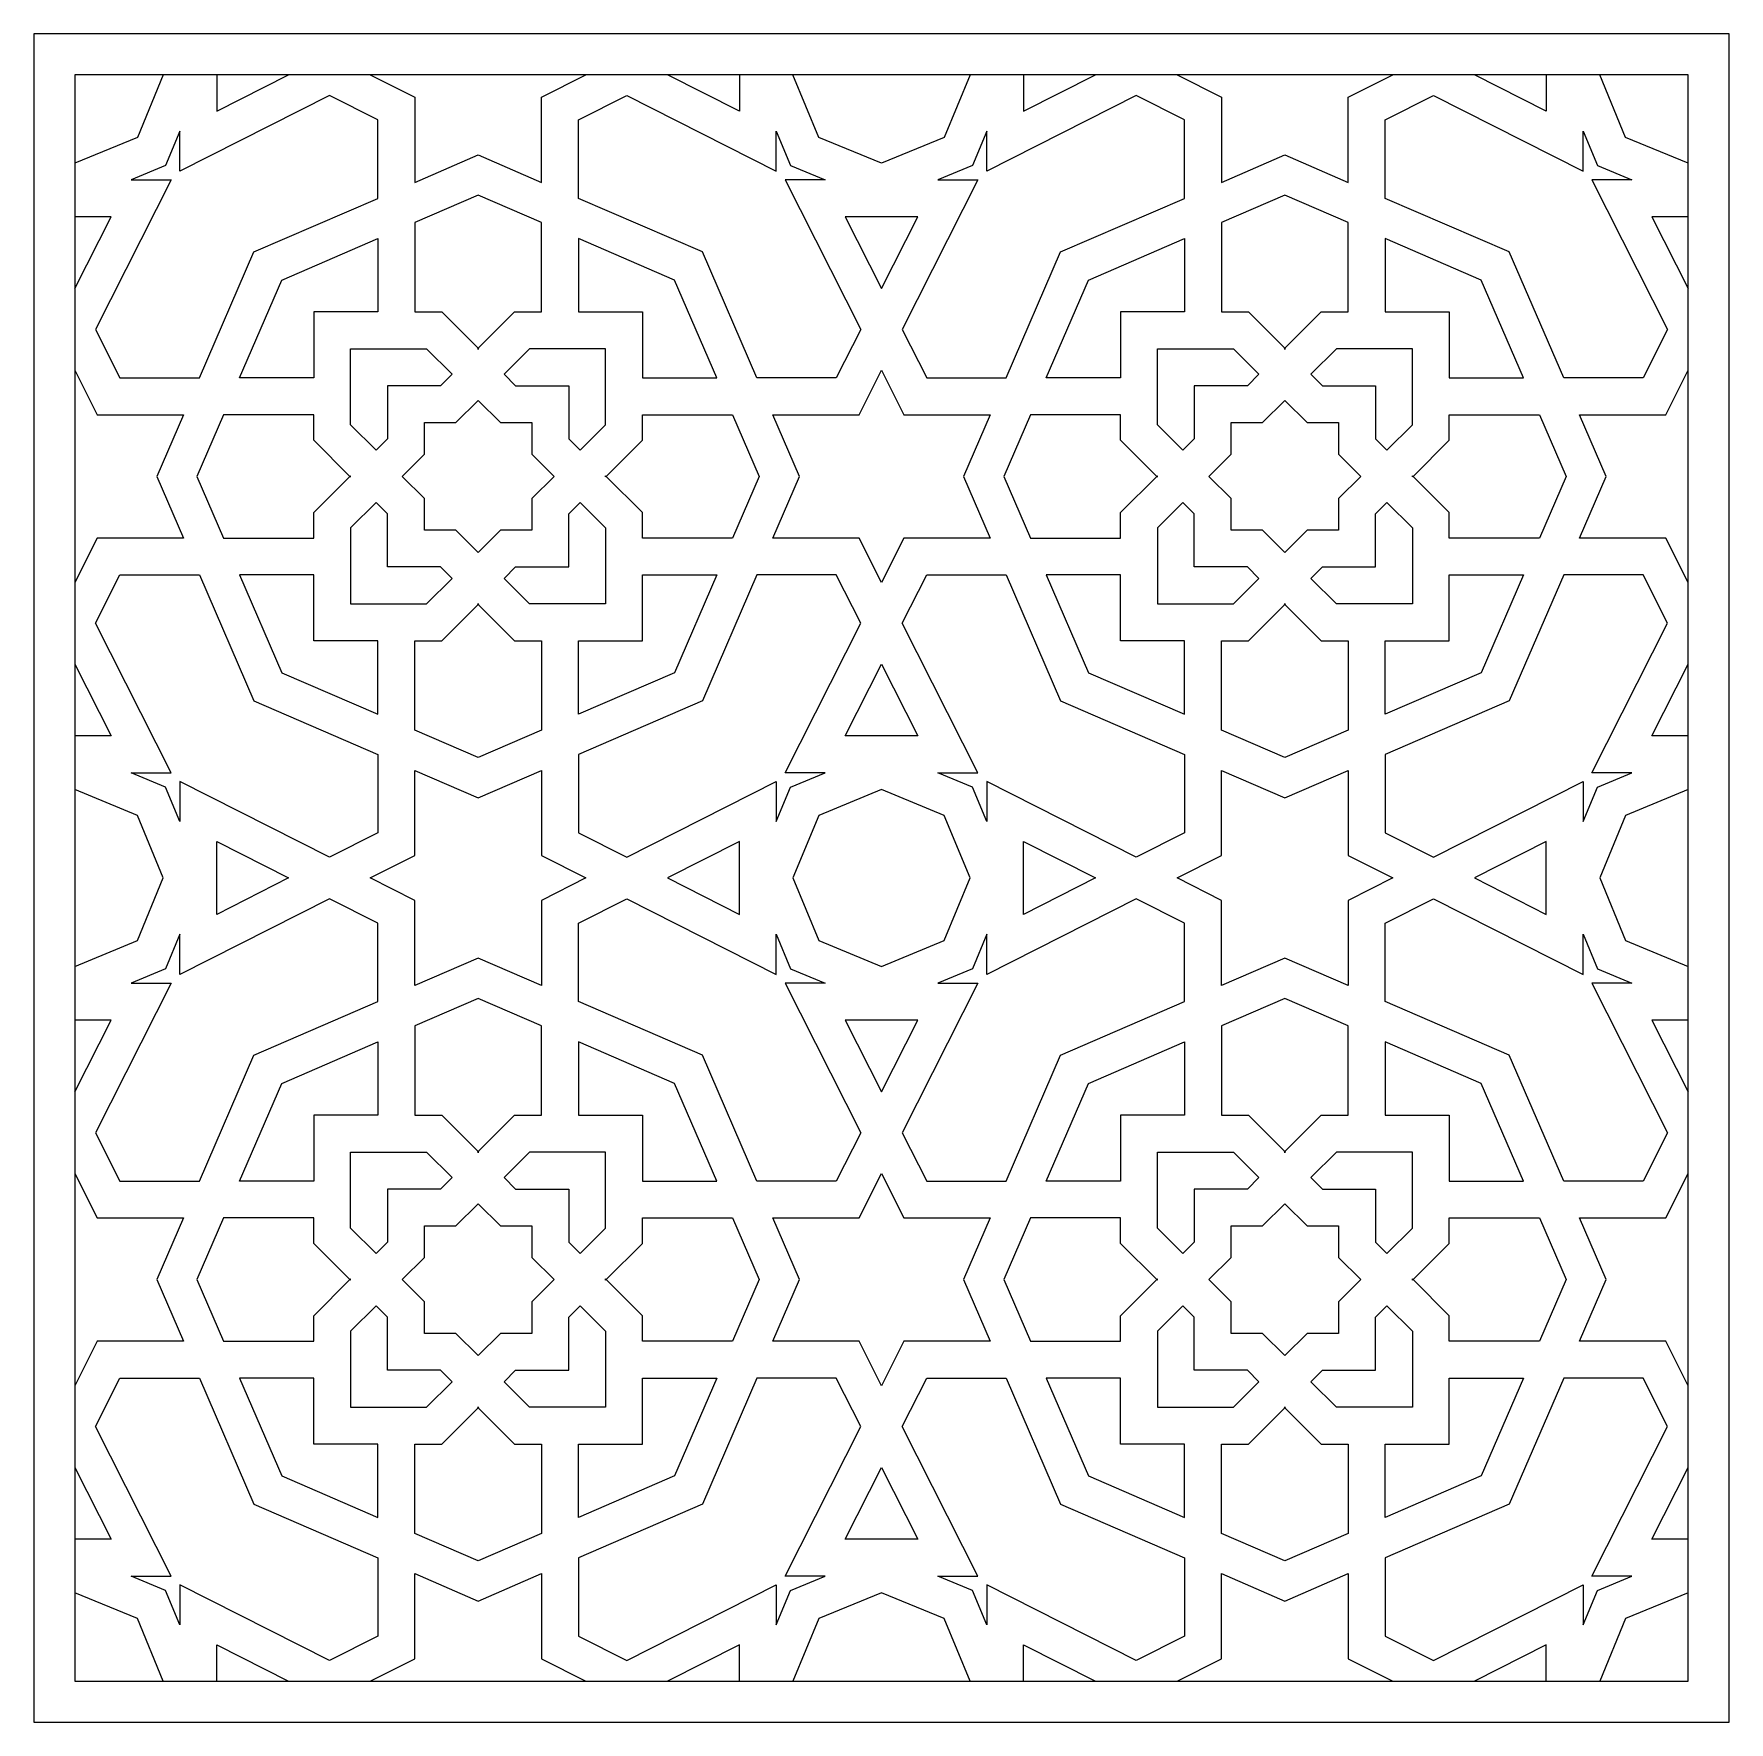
# Model space of a CAD drawing. Extents: x 7631 to 8462, y 5141 to 5968.
import ezdxf

# ---------------------------------------------------------------- set-up
doc = ezdxf.new("R2010")
doc.units = 0
doc.layers.add('LAYER_05', color=5, linetype='CONTINUOUS')

msp = doc.modelspace()

# ---------------------------------------------------------------- linework, layer by layer
at = {"layer": 'LAYER_05'}
for p, q in [((7694.81, 5947.97), (7682.09, 5917.27)), ((7721.04, 5930.15), (7756.23, 5947.97)), ((7721.04, 5947.97), (7721.04, 5930.15)), ((7796.26, 5947.97), (7818.03, 5936.94)), ((7880.21, 5936.94), (7901.97, 5947.97)), ((7977.2, 5930.15), (7942.01, 5947.97)), ((7977.2, 5947.97), (7977.2, 5930.15)), ((8016.14, 5917.27), (8003.42, 5947.97)), ((8090.26, 5947.97), (8077.54, 5917.27)), ((8116.48, 5930.15), (8151.67, 5947.97)), ((8116.48, 5947.97), (8116.48, 5930.15)), ((8191.71, 5947.97), (8213.48, 5936.94)), ((8275.65, 5936.94), (8297.42, 5947.97)), ((8372.64, 5930.15), (8337.45, 5947.97)), ((8372.64, 5947.97), (8372.64, 5930.15)), ((8411.59, 5917.27), (8398.87, 5947.97)), ((7776.24, 5937.83), (7702.95, 5900.71)), ((7799.94, 5925.83), (7776.24, 5937.83)), ((7818.03, 5936.94), (7818.03, 5895.19)), ((7880.21, 5895.19), (7880.21, 5936.94)), ((7898.29, 5925.83), (7921.99, 5937.83)), ((7921.99, 5937.83), (7995.28, 5900.71)), ((8171.69, 5937.83), (8098.4, 5900.71)), ((8195.39, 5925.83), (8171.69, 5937.83)), ((8213.48, 5936.94), (8213.48, 5895.19)), ((8275.65, 5895.19), (8275.65, 5936.94)), ((8293.74, 5925.83), (8317.44, 5937.83)), ((8317.44, 5937.83), (8390.73, 5900.71)), ((7799.94, 5887.37), (7799.94, 5925.83)), ((7898.29, 5887.37), (7898.29, 5925.83)), ((8195.39, 5887.37), (8195.39, 5925.83)), ((8293.74, 5887.37), (8293.74, 5925.83)), ((7682.09, 5917.27), (7651.39, 5904.55)), ((7702.95, 5920.36), (7695.94, 5903.42)), ((7702.95, 5900.71), (7702.95, 5920.36)), ((7995.28, 5920.36), (8002.3, 5903.42)), ((7995.28, 5900.71), (7995.28, 5920.36)), ((8046.84, 5904.55), (8016.14, 5917.27)), ((8077.54, 5917.27), (8046.84, 5904.55)), ((8098.4, 5920.36), (8091.38, 5903.42)), ((8098.4, 5900.71), (8098.4, 5920.36)), ((8390.73, 5920.36), (8397.74, 5903.42)), ((8390.73, 5900.71), (8390.73, 5920.36)), ((8442.29, 5904.55), (8411.59, 5917.27)), ((7818.03, 5895.19), (7849.12, 5908.64)), ((7849.12, 5908.64), (7880.21, 5895.19)), ((8213.48, 5895.19), (8244.56, 5908.64)), ((8244.56, 5908.64), (8275.65, 5895.19)), ((7695.94, 5903.42), (7679, 5896.41)), ((8002.3, 5903.42), (8019.23, 5896.41)), ((8091.38, 5903.42), (8074.45, 5896.41)), ((8397.74, 5903.42), (8414.68, 5896.41)), ((7698.65, 5896.41), (7661.53, 5823.12)), ((7679, 5896.41), (7698.65, 5896.41)), ((7999.59, 5896.41), (8036.7, 5823.12)), ((8019.23, 5896.41), (7999.59, 5896.41)), ((8094.09, 5896.41), (8056.98, 5823.12)), ((8074.45, 5896.41), (8094.09, 5896.41)), ((8395.03, 5896.41), (8432.15, 5823.12)), ((8414.68, 5896.41), (8395.03, 5896.41)), ((7739.14, 5861.08), (7799.94, 5887.37)), ((7849.12, 5888.93), (7818.03, 5875.49)), ((7880.21, 5875.49), (7849.12, 5888.93)), ((7959.09, 5861.08), (7898.29, 5887.37)), ((8134.59, 5861.08), (8195.39, 5887.37)), ((8244.56, 5888.93), (8213.48, 5875.49)), ((8275.65, 5875.49), (8244.56, 5888.93)), ((8354.54, 5861.08), (8293.74, 5887.37)), ((7669.21, 5878.32), (7651.39, 5878.32)), ((7651.39, 5843.14), (7669.21, 5878.32)), ((7818.03, 5875.49), (7818.03, 5831.69)), ((7880.21, 5831.69), (7880.21, 5875.49)), ((8029.02, 5878.32), (8046.84, 5843.14)), ((8046.84, 5878.32), (8029.02, 5878.32)), ((8064.66, 5878.32), (8046.84, 5878.32)), ((8046.84, 5843.14), (8064.66, 5878.32)), ((8213.48, 5875.49), (8213.48, 5831.69)), ((8275.65, 5831.69), (8275.65, 5875.49)), ((8424.47, 5878.32), (8442.29, 5843.14)), ((8442.29, 5878.32), (8424.47, 5878.32)), ((7752.9, 5847.32), (7799.94, 5867.67)), ((7799.94, 5867.67), (7799.94, 5831.69)), ((7898.29, 5867.67), (7898.29, 5831.69)), ((7945.34, 5847.32), (7898.29, 5867.67)), ((8148.34, 5847.32), (8195.39, 5867.67)), ((8195.39, 5867.67), (8195.39, 5831.69)), ((8293.74, 5867.67), (8293.74, 5831.69)), ((8340.78, 5847.32), (8293.74, 5867.67)), ((7712.48, 5799.42), (7739.14, 5861.08)), ((7985.76, 5799.42), (7959.09, 5861.08)), ((8107.92, 5799.42), (8134.59, 5861.08)), ((8381.21, 5799.42), (8354.54, 5861.08)), ((7732.18, 5799.42), (7752.9, 5847.32)), ((7966.05, 5799.42), (7945.34, 5847.32)), ((8127.63, 5799.42), (8148.34, 5847.32)), ((8361.5, 5799.42), (8340.78, 5847.32)), ((7768.53, 5831.69), (7768.53, 5799.42)), ((7799.94, 5831.69), (7768.53, 5831.69)), ((7818.03, 5831.69), (7831.34, 5831.69)), ((7831.34, 5831.69), (7849.12, 5813.92)), ((7849.12, 5813.92), (7866.89, 5831.69)), ((7866.89, 5831.69), (7880.21, 5831.69)), ((7898.29, 5831.69), (7929.71, 5831.69)), ((7929.71, 5831.69), (7929.71, 5799.42)), ((8163.97, 5831.69), (8163.97, 5799.42)), ((8195.39, 5831.69), (8163.97, 5831.69)), ((8213.48, 5831.69), (8226.79, 5831.69)), ((8226.79, 5831.69), (8244.56, 5813.92)), ((8244.56, 5813.92), (8262.34, 5831.69)), ((8262.34, 5831.69), (8275.65, 5831.69)), ((8293.74, 5831.69), (8325.16, 5831.69)), ((8325.16, 5831.69), (8325.16, 5799.42)), ((7661.53, 5823.12), (7673.53, 5799.42)), ((8036.7, 5823.12), (8024.7, 5799.42)), ((8056.98, 5823.12), (8068.98, 5799.42)), ((8432.15, 5823.12), (8420.15, 5799.42)), ((7786.61, 5813.61), (7823.85, 5813.61)), ((7786.61, 5776.37), (7786.61, 5813.61)), ((7823.85, 5813.61), (7836.33, 5801.13)), ((7849.12, 5813.92), (7848.81, 5813.61)), ((7848.81, 5813.61), (7849.12, 5813.61)), ((7849.43, 5813.61), (7849.12, 5813.92)), ((7849.12, 5813.61), (7849.43, 5813.61)), ((7874.38, 5813.61), (7861.91, 5801.13)), ((7911.62, 5813.61), (7874.38, 5813.61)), ((7911.62, 5776.37), (7911.62, 5813.61)), ((8182.06, 5813.61), (8219.3, 5813.61)), ((8182.06, 5776.37), (8182.06, 5813.61)), ((8219.3, 5813.61), (8231.77, 5801.13)), ((8244.56, 5813.92), (8244.25, 5813.61)), ((8244.25, 5813.61), (8244.56, 5813.61)), ((8244.87, 5813.61), (8244.56, 5813.92)), ((8244.56, 5813.61), (8244.87, 5813.61)), ((8269.83, 5813.61), (8257.35, 5801.13)), ((8307.07, 5813.61), (8269.83, 5813.61)), ((8307.07, 5776.37), (8307.07, 5813.61)), ((7651.39, 5803.1), (7662.42, 5781.33)), ((7836.33, 5801.13), (7830.72, 5795.52)), ((7861.91, 5801.13), (7867.52, 5795.52)), ((8035.82, 5781.33), (8046.84, 5803.1)), ((8046.84, 5803.1), (8057.86, 5781.33)), ((8231.77, 5801.13), (8226.16, 5795.52)), ((8257.35, 5801.13), (8262.96, 5795.52)), ((8431.26, 5781.33), (8442.29, 5803.1)), ((7673.53, 5799.42), (7712.48, 5799.42)), ((7768.53, 5799.42), (7732.18, 5799.42)), ((7804.7, 5795.52), (7804.7, 5769.5)), ((7830.72, 5795.52), (7804.7, 5795.52)), ((7867.52, 5795.52), (7893.54, 5795.52)), ((7893.54, 5795.52), (7893.54, 5769.5)), ((7929.71, 5799.42), (7966.05, 5799.42)), ((8024.7, 5799.42), (7985.76, 5799.42)), ((8068.98, 5799.42), (8107.92, 5799.42)), ((8163.97, 5799.42), (8127.63, 5799.42)), ((8200.14, 5795.52), (8200.14, 5769.5)), ((8226.16, 5795.52), (8200.14, 5795.52)), ((8262.96, 5795.52), (8288.98, 5795.52)), ((8288.98, 5795.52), (8288.98, 5769.5)), ((8325.16, 5799.42), (8361.5, 5799.42)), ((8420.15, 5799.42), (8381.21, 5799.42)), ((7838.21, 5777.43), (7849.12, 5788.34)), ((7849.12, 5788.34), (7860.02, 5777.43)), ((8233.66, 5777.43), (8244.56, 5788.34)), ((8244.56, 5788.34), (8255.47, 5777.43)), ((7662.42, 5781.33), (7704.65, 5781.33)), ((7704.65, 5781.33), (7691.58, 5751.1)), ((7724.36, 5781.33), (7711.29, 5751.1)), ((7768.53, 5781.33), (7724.36, 5781.33)), ((7768.53, 5768.88), (7768.53, 5781.33)), ((7799.09, 5763.89), (7786.61, 5776.37)), ((7822.79, 5777.43), (7838.21, 5777.43)), ((7822.79, 5762.01), (7822.79, 5777.43)), ((7860.02, 5777.43), (7875.45, 5777.43)), ((7875.45, 5777.43), (7875.45, 5762.01)), ((7899.14, 5763.89), (7911.62, 5776.37)), ((7929.71, 5781.33), (7973.88, 5781.33)), ((7929.71, 5768.88), (7929.71, 5781.33)), ((7973.88, 5781.33), (7986.95, 5751.1)), ((7993.58, 5781.33), (8035.82, 5781.33)), ((8006.65, 5751.1), (7993.58, 5781.33)), ((8057.86, 5781.33), (8100.1, 5781.33)), ((8100.1, 5781.33), (8087.03, 5751.1)), ((8119.81, 5781.33), (8106.73, 5751.1)), ((8163.97, 5781.33), (8119.81, 5781.33)), ((8163.97, 5768.88), (8163.97, 5781.33)), ((8194.54, 5763.89), (8182.06, 5776.37)), ((8218.23, 5777.43), (8233.66, 5777.43)), ((8218.23, 5762.01), (8218.23, 5777.43)), ((8255.47, 5777.43), (8270.89, 5777.43)), ((8270.89, 5777.43), (8270.89, 5762.01)), ((8294.59, 5763.89), (8307.07, 5776.37)), ((8325.16, 5781.33), (8369.32, 5781.33)), ((8325.16, 5768.88), (8325.16, 5781.33)), ((8369.32, 5781.33), (8382.39, 5751.1)), ((8389.03, 5781.33), (8431.26, 5781.33)), ((8402.1, 5751.1), (8389.03, 5781.33)), ((7786.3, 5751.1), (7768.53, 5768.88)), ((7804.7, 5769.5), (7799.09, 5763.89)), ((7893.54, 5769.5), (7899.14, 5763.89)), ((7911.93, 5751.1), (7929.71, 5768.88)), ((8181.75, 5751.1), (8163.97, 5768.88)), ((8200.14, 5769.5), (8194.54, 5763.89)), ((8288.98, 5769.5), (8294.59, 5763.89)), ((8307.38, 5751.1), (8325.16, 5768.88)), ((7811.88, 5751.1), (7822.79, 5762.01)), ((7875.45, 5762.01), (7886.36, 5751.1)), ((8207.32, 5751.1), (8218.23, 5762.01)), ((8270.89, 5762.01), (8281.8, 5751.1)), ((7691.58, 5751.1), (7704.65, 5720.87)), ((7711.29, 5751.1), (7724.36, 5720.87)), ((7768.53, 5733.33), (7786.3, 5751.1)), ((7786.61, 5751.41), (7786.3, 5751.1)), ((7786.3, 5751.1), (7786.61, 5750.79)), ((7786.61, 5751.1), (7786.61, 5751.41)), ((7786.61, 5750.79), (7786.61, 5751.1)), ((7822.79, 5740.2), (7811.88, 5751.1)), ((7886.36, 5751.1), (7875.45, 5740.2)), ((7911.62, 5751.41), (7911.93, 5751.1)), ((7911.62, 5751.1), (7911.62, 5751.41)), ((7911.62, 5750.79), (7911.62, 5751.1)), ((7911.93, 5751.1), (7911.62, 5750.79)), ((7929.71, 5733.33), (7911.93, 5751.1)), ((7986.95, 5751.1), (7973.88, 5720.87)), ((7993.58, 5720.87), (8006.65, 5751.1)), ((8087.03, 5751.1), (8100.1, 5720.87)), ((8106.73, 5751.1), (8119.81, 5720.87)), ((8163.97, 5733.33), (8181.75, 5751.1)), ((8182.06, 5751.41), (8181.75, 5751.1)), ((8181.75, 5751.1), (8182.06, 5750.79)), ((8182.06, 5751.1), (8182.06, 5751.41)), ((8182.06, 5750.79), (8182.06, 5751.1)), ((8218.23, 5740.2), (8207.32, 5751.1)), ((8281.8, 5751.1), (8270.89, 5740.2)), ((8307.07, 5751.41), (8307.38, 5751.1)), ((8307.07, 5751.1), (8307.07, 5751.41)), ((8307.07, 5750.79), (8307.07, 5751.1)), ((8307.38, 5751.1), (8307.07, 5750.79)), ((8325.16, 5733.33), (8307.38, 5751.1)), ((8382.39, 5751.1), (8369.32, 5720.87)), ((8389.03, 5720.87), (8402.1, 5751.1)), ((7768.53, 5720.87), (7768.53, 5733.33)), ((7799.09, 5738.31), (7786.61, 5725.84)), ((7804.7, 5732.7), (7799.09, 5738.31)), ((7822.79, 5724.77), (7822.79, 5740.2)), ((7875.45, 5740.2), (7875.45, 5724.77)), ((7893.54, 5732.7), (7899.14, 5738.31)), ((7899.14, 5738.31), (7911.62, 5725.84)), ((7929.71, 5720.87), (7929.71, 5733.33)), ((8163.97, 5720.87), (8163.97, 5733.33)), ((8194.54, 5738.31), (8182.06, 5725.84)), ((8200.14, 5732.7), (8194.54, 5738.31)), ((8218.23, 5724.77), (8218.23, 5740.2)), ((8270.89, 5740.2), (8270.89, 5724.77)), ((8288.98, 5732.7), (8294.59, 5738.31)), ((8294.59, 5738.31), (8307.07, 5725.84)), ((8325.16, 5720.87), (8325.16, 5733.33)), ((7786.61, 5725.84), (7786.61, 5688.6)), ((7804.7, 5706.68), (7804.7, 5732.7)), ((7893.54, 5706.68), (7893.54, 5732.7)), ((7911.62, 5725.84), (7911.62, 5688.6)), ((8182.06, 5725.84), (8182.06, 5688.6)), ((8200.14, 5706.68), (8200.14, 5732.7)), ((8288.98, 5706.68), (8288.98, 5732.7)), ((8307.07, 5725.84), (8307.07, 5688.6)), ((7662.42, 5720.87), (7651.39, 5699.1)), ((7704.65, 5720.87), (7662.42, 5720.87)), ((7724.36, 5720.87), (7768.53, 5720.87)), ((7838.21, 5724.77), (7822.79, 5724.77)), ((7849.12, 5713.86), (7838.21, 5724.77)), ((7860.02, 5724.77), (7849.12, 5713.86)), ((7875.45, 5724.77), (7860.02, 5724.77)), ((7973.88, 5720.87), (7929.71, 5720.87)), ((8035.82, 5720.87), (7993.58, 5720.87)), ((8046.84, 5699.1), (8035.82, 5720.87)), ((8057.86, 5720.87), (8046.84, 5699.1)), ((8100.1, 5720.87), (8057.86, 5720.87)), ((8119.81, 5720.87), (8163.97, 5720.87)), ((8233.66, 5724.77), (8218.23, 5724.77)), ((8244.56, 5713.86), (8233.66, 5724.77)), ((8255.47, 5724.77), (8244.56, 5713.86)), ((8270.89, 5724.77), (8255.47, 5724.77)), ((8369.32, 5720.87), (8325.16, 5720.87)), ((8431.26, 5720.87), (8389.03, 5720.87)), ((8442.29, 5699.1), (8431.26, 5720.87)), ((7661.53, 5679.09), (7673.53, 5702.79)), ((7673.53, 5702.79), (7712.48, 5702.79)), ((7712.48, 5702.79), (7739.14, 5641.13)), ((7732.18, 5702.79), (7752.9, 5654.88)), ((7768.53, 5702.79), (7732.18, 5702.79)), ((7768.53, 5670.51), (7768.53, 5702.79)), ((7830.72, 5706.68), (7804.7, 5706.68)), ((7823.85, 5688.6), (7836.33, 5701.08)), ((7836.33, 5701.08), (7830.72, 5706.68)), ((7861.91, 5701.08), (7867.52, 5706.68)), ((7874.38, 5688.6), (7861.91, 5701.08)), ((7867.52, 5706.68), (7893.54, 5706.68)), ((7929.71, 5670.51), (7929.71, 5702.79)), ((7929.71, 5702.79), (7966.05, 5702.79)), ((7966.05, 5702.79), (7945.34, 5654.88)), ((7985.76, 5702.79), (7959.09, 5641.13)), ((8024.7, 5702.79), (7985.76, 5702.79)), ((8036.7, 5679.09), (8024.7, 5702.79)), ((8056.98, 5679.09), (8068.98, 5702.79)), ((8068.98, 5702.79), (8107.92, 5702.79)), ((8107.92, 5702.79), (8134.59, 5641.13)), ((8127.63, 5702.79), (8148.34, 5654.88)), ((8163.97, 5702.79), (8127.63, 5702.79)), ((8163.97, 5670.51), (8163.97, 5702.79)), ((8226.16, 5706.68), (8200.14, 5706.68)), ((8219.3, 5688.6), (8231.77, 5701.08)), ((8231.77, 5701.08), (8226.16, 5706.68)), ((8257.35, 5701.08), (8262.96, 5706.68)), ((8269.83, 5688.6), (8257.35, 5701.08)), ((8262.96, 5706.68), (8288.98, 5706.68)), ((8325.16, 5670.51), (8325.16, 5702.79)), ((8325.16, 5702.79), (8361.5, 5702.79)), ((8361.5, 5702.79), (8340.78, 5654.88)), ((8381.21, 5702.79), (8354.54, 5641.13)), ((8420.15, 5702.79), (8381.21, 5702.79)), ((8432.15, 5679.09), (8420.15, 5702.79)), ((7786.61, 5688.6), (7823.85, 5688.6)), ((7831.34, 5670.51), (7849.12, 5688.29)), ((7848.81, 5688.6), (7849.12, 5688.6)), ((7849.12, 5688.29), (7848.81, 5688.6)), ((7849.43, 5688.6), (7849.12, 5688.29)), ((7849.12, 5688.6), (7849.43, 5688.6)), ((7849.12, 5688.29), (7866.89, 5670.51)), ((7911.62, 5688.6), (7874.38, 5688.6)), ((8182.06, 5688.6), (8219.3, 5688.6)), ((8226.79, 5670.51), (8244.56, 5688.29)), ((8244.25, 5688.6), (8244.56, 5688.6)), ((8244.56, 5688.29), (8244.25, 5688.6)), ((8244.87, 5688.6), (8244.56, 5688.29)), ((8244.56, 5688.6), (8244.87, 5688.6)), ((8244.56, 5688.29), (8262.34, 5670.51)), ((8307.07, 5688.6), (8269.83, 5688.6)), ((7698.65, 5605.8), (7661.53, 5679.09)), ((7999.59, 5605.8), (8036.7, 5679.09)), ((8094.09, 5605.8), (8056.98, 5679.09)), ((8395.03, 5605.8), (8432.15, 5679.09)), ((7799.94, 5670.51), (7768.53, 5670.51)), ((7799.94, 5634.54), (7799.94, 5670.51)), ((7818.03, 5670.51), (7831.34, 5670.51)), ((7818.03, 5626.72), (7818.03, 5670.51)), ((7866.89, 5670.51), (7880.21, 5670.51)), ((7880.21, 5670.51), (7880.21, 5626.72)), ((7898.29, 5670.51), (7929.71, 5670.51)), ((7898.29, 5634.54), (7898.29, 5670.51)), ((8195.39, 5670.51), (8163.97, 5670.51)), ((8195.39, 5634.54), (8195.39, 5670.51)), ((8213.48, 5670.51), (8226.79, 5670.51)), ((8213.48, 5626.72), (8213.48, 5670.51)), ((8262.34, 5670.51), (8275.65, 5670.51)), ((8275.65, 5670.51), (8275.65, 5626.72)), ((8293.74, 5670.51), (8325.16, 5670.51)), ((8293.74, 5634.54), (8293.74, 5670.51)), ((7651.39, 5659.07), (7669.21, 5623.88)), ((8029.02, 5623.88), (8046.84, 5659.07)), ((8046.84, 5659.07), (8064.66, 5623.88)), ((8424.47, 5623.88), (8442.29, 5659.07)), ((7752.9, 5654.88), (7799.94, 5634.54)), ((7945.34, 5654.88), (7898.29, 5634.54)), ((8148.34, 5654.88), (8195.39, 5634.54)), ((8340.78, 5654.88), (8293.74, 5634.54)), ((7739.14, 5641.13), (7799.94, 5614.83)), ((7959.09, 5641.13), (7898.29, 5614.83)), ((8134.59, 5641.13), (8195.39, 5614.83)), ((8354.54, 5641.13), (8293.74, 5614.83)), ((7849.12, 5613.27), (7818.03, 5626.72)), ((7880.21, 5626.72), (7849.12, 5613.27)), ((8244.56, 5613.27), (8213.48, 5626.72)), ((8275.65, 5626.72), (8244.56, 5613.27)), ((7669.21, 5623.88), (7651.39, 5623.88)), ((8046.84, 5623.88), (8029.02, 5623.88)), ((8064.66, 5623.88), (8046.84, 5623.88)), ((8442.29, 5623.88), (8424.47, 5623.88)), ((7799.94, 5614.83), (7799.94, 5576.38)), ((7898.29, 5614.83), (7898.29, 5576.38)), ((8195.39, 5614.83), (8195.39, 5576.38)), ((8293.74, 5614.83), (8293.74, 5576.38)), ((7679, 5605.8), (7698.65, 5605.8)), ((7695.94, 5598.78), (7679, 5605.8)), ((7702.95, 5601.49), (7702.95, 5581.85)), ((7776.24, 5564.37), (7702.95, 5601.49)), ((7818.03, 5607.01), (7849.12, 5593.57)), ((7818.03, 5565.26), (7818.03, 5607.01)), ((7849.12, 5593.57), (7880.21, 5607.01)), ((7880.21, 5607.01), (7880.21, 5565.26)), ((7921.99, 5564.37), (7995.28, 5601.49)), ((7995.28, 5601.49), (7995.28, 5581.85)), ((8019.23, 5605.8), (7999.59, 5605.8)), ((8002.3, 5598.78), (8019.23, 5605.8)), ((8074.45, 5605.8), (8094.09, 5605.8)), ((8091.38, 5598.78), (8074.45, 5605.8)), ((8098.4, 5601.49), (8098.4, 5581.85)), ((8171.69, 5564.37), (8098.4, 5601.49)), ((8213.48, 5607.01), (8244.56, 5593.57)), ((8213.48, 5565.26), (8213.48, 5607.01)), ((8244.56, 5593.57), (8275.65, 5607.01)), ((8275.65, 5607.01), (8275.65, 5565.26)), ((8317.44, 5564.37), (8390.73, 5601.49)), ((8390.73, 5601.49), (8390.73, 5581.85)), ((8414.68, 5605.8), (8395.03, 5605.8)), ((8397.74, 5598.78), (8414.68, 5605.8)), ((7682.09, 5584.94), (7651.39, 5597.65)), ((7702.95, 5581.85), (7695.94, 5598.78)), ((7995.28, 5581.85), (8002.3, 5598.78)), ((8046.84, 5597.65), (8016.14, 5584.94)), ((8077.54, 5584.94), (8046.84, 5597.65)), ((8098.4, 5581.85), (8091.38, 5598.78)), ((8390.73, 5581.85), (8397.74, 5598.78)), ((8442.29, 5597.65), (8411.59, 5584.94)), ((7694.81, 5554.24), (7682.09, 5584.94)), ((8016.14, 5584.94), (8003.42, 5554.24)), ((8090.26, 5554.24), (8077.54, 5584.94)), ((8411.59, 5584.94), (8398.87, 5554.24)), ((7799.94, 5576.38), (7776.24, 5564.37)), ((7898.29, 5576.38), (7921.99, 5564.37)), ((8195.39, 5576.38), (8171.69, 5564.37)), ((8293.74, 5576.38), (8317.44, 5564.37)), ((7721.04, 5572.06), (7756.23, 5554.24)), ((7721.04, 5554.24), (7721.04, 5572.06)), ((7977.2, 5572.06), (7942.01, 5554.24)), ((7977.2, 5554.24), (7977.2, 5572.06)), ((8116.48, 5572.06), (8151.67, 5554.24)), ((8116.48, 5554.24), (8116.48, 5572.06)), ((8372.64, 5572.06), (8337.45, 5554.24)), ((8372.64, 5554.24), (8372.64, 5572.06)), ((7796.26, 5554.24), (7818.03, 5565.26)), ((7880.21, 5565.26), (7901.97, 5554.24)), ((8191.71, 5554.24), (8213.48, 5565.26)), ((8275.65, 5565.26), (8297.42, 5554.24)), ((7682.09, 5523.54), (7694.81, 5554.24)), ((7721.04, 5536.42), (7721.04, 5554.24)), ((7756.23, 5554.24), (7721.04, 5536.42)), ((7818.03, 5543.21), (7796.26, 5554.24)), ((7901.97, 5554.24), (7880.21, 5543.21)), ((7942.01, 5554.24), (7977.2, 5536.42)), ((7977.2, 5536.42), (7977.2, 5554.24)), ((8003.42, 5554.24), (8016.14, 5523.54)), ((8077.54, 5523.54), (8090.26, 5554.24)), ((8116.48, 5536.42), (8116.48, 5554.24)), ((8151.67, 5554.24), (8116.48, 5536.42)), ((8213.48, 5543.21), (8191.71, 5554.24)), ((8297.42, 5554.24), (8275.65, 5543.21)), ((8337.45, 5554.24), (8372.64, 5536.42)), ((8372.64, 5536.42), (8372.64, 5554.24)), ((8398.87, 5554.24), (8411.59, 5523.54)), ((7776.24, 5544.1), (7702.95, 5506.99)), ((7799.94, 5532.1), (7776.24, 5544.1)), ((7818.03, 5501.47), (7818.03, 5543.21)), ((7880.21, 5543.21), (7880.21, 5501.47)), ((7898.29, 5532.1), (7921.99, 5544.1)), ((7921.99, 5544.1), (7995.28, 5506.99)), ((8171.69, 5544.1), (8098.4, 5506.99)), ((8195.39, 5532.1), (8171.69, 5544.1)), ((8213.48, 5501.47), (8213.48, 5543.21)), ((8275.65, 5543.21), (8275.65, 5501.47)), ((8293.74, 5532.1), (8317.44, 5544.1)), ((8317.44, 5544.1), (8390.73, 5506.99)), ((7702.95, 5526.63), (7695.94, 5509.69)), ((7702.95, 5506.99), (7702.95, 5526.63)), ((7799.94, 5493.64), (7799.94, 5532.1)), ((7898.29, 5493.64), (7898.29, 5532.1)), ((7995.28, 5526.63), (8002.3, 5509.69)), ((7995.28, 5506.99), (7995.28, 5526.63)), ((8098.4, 5526.63), (8091.38, 5509.69)), ((8098.4, 5506.99), (8098.4, 5526.63)), ((8195.39, 5493.64), (8195.39, 5532.1)), ((8293.74, 5493.64), (8293.74, 5532.1)), ((8390.73, 5526.63), (8397.74, 5509.69)), ((8390.73, 5506.99), (8390.73, 5526.63)), ((7651.39, 5510.82), (7682.09, 5523.54)), ((8016.14, 5523.54), (8046.84, 5510.82)), ((8046.84, 5510.82), (8077.54, 5523.54)), ((8411.59, 5523.54), (8442.29, 5510.82)), ((7695.94, 5509.69), (7679, 5502.68)), ((7849.12, 5514.91), (7818.03, 5501.47)), ((7880.21, 5501.47), (7849.12, 5514.91)), ((8002.3, 5509.69), (8019.23, 5502.68)), ((8091.38, 5509.69), (8074.45, 5502.68)), ((8244.56, 5514.91), (8213.48, 5501.47)), ((8275.65, 5501.47), (8244.56, 5514.91)), ((8397.74, 5509.69), (8414.68, 5502.68)), ((7698.65, 5502.68), (7661.53, 5429.39)), ((7679, 5502.68), (7698.65, 5502.68)), ((7999.59, 5502.68), (8036.7, 5429.39)), ((8019.23, 5502.68), (7999.59, 5502.68)), ((8094.09, 5502.68), (8056.98, 5429.39)), ((8074.45, 5502.68), (8094.09, 5502.68)), ((8395.03, 5502.68), (8432.15, 5429.39)), ((8414.68, 5502.68), (8395.03, 5502.68)), ((7739.14, 5467.35), (7799.94, 5493.64)), ((7849.12, 5495.2), (7818.03, 5481.76)), ((7880.21, 5481.76), (7849.12, 5495.2)), ((7959.09, 5467.35), (7898.29, 5493.64)), ((8134.59, 5467.35), (8195.39, 5493.64)), ((8244.56, 5495.2), (8213.48, 5481.76)), ((8275.65, 5481.76), (8244.56, 5495.2)), ((8354.54, 5467.35), (8293.74, 5493.64)), ((7669.21, 5484.59), (7651.39, 5484.59)), ((7651.39, 5449.41), (7669.21, 5484.59)), ((8029.02, 5484.59), (8046.84, 5449.41)), ((8046.84, 5484.59), (8029.02, 5484.59)), ((8064.66, 5484.59), (8046.84, 5484.59)), ((8046.84, 5449.41), (8064.66, 5484.59)), ((8424.47, 5484.59), (8442.29, 5449.41)), ((8442.29, 5484.59), (8424.47, 5484.59)), ((7818.03, 5481.76), (7818.03, 5437.97)), ((7880.21, 5437.97), (7880.21, 5481.76)), ((8213.48, 5481.76), (8213.48, 5437.97)), ((8275.65, 5437.97), (8275.65, 5481.76)), ((7712.48, 5405.69), (7739.14, 5467.35)), ((7752.9, 5453.59), (7799.94, 5473.94)), ((7799.94, 5473.94), (7799.94, 5437.97)), ((7898.29, 5473.94), (7898.29, 5437.97)), ((7945.34, 5453.59), (7898.29, 5473.94)), ((7985.76, 5405.69), (7959.09, 5467.35)), ((8107.92, 5405.69), (8134.59, 5467.35)), ((8148.34, 5453.59), (8195.39, 5473.94)), ((8195.39, 5473.94), (8195.39, 5437.97)), ((8293.74, 5473.94), (8293.74, 5437.97)), ((8340.78, 5453.59), (8293.74, 5473.94)), ((8381.21, 5405.69), (8354.54, 5467.35)), ((7732.18, 5405.69), (7752.9, 5453.59)), ((7966.05, 5405.69), (7945.34, 5453.59)), ((8127.63, 5405.69), (8148.34, 5453.59)), ((8361.5, 5405.69), (8340.78, 5453.59)), ((7768.53, 5437.97), (7768.53, 5405.69)), ((7799.94, 5437.97), (7768.53, 5437.97)), ((7818.03, 5437.97), (7831.34, 5437.97)), ((7831.34, 5437.97), (7849.12, 5420.19)), ((7849.12, 5420.19), (7866.89, 5437.97)), ((7866.89, 5437.97), (7880.21, 5437.97)), ((7898.29, 5437.97), (7929.71, 5437.97)), ((7929.71, 5437.97), (7929.71, 5405.69)), ((8163.97, 5437.97), (8163.97, 5405.69)), ((8195.39, 5437.97), (8163.97, 5437.97)), ((8213.48, 5437.97), (8226.79, 5437.97)), ((8226.79, 5437.97), (8244.56, 5420.19)), ((8244.56, 5420.19), (8262.34, 5437.97)), ((8262.34, 5437.97), (8275.65, 5437.97)), ((8293.74, 5437.97), (8325.16, 5437.97)), ((8325.16, 5437.97), (8325.16, 5405.69)), ((7661.53, 5429.39), (7673.53, 5405.69)), ((8036.7, 5429.39), (8024.7, 5405.69)), ((8056.98, 5429.39), (8068.98, 5405.69)), ((8432.15, 5429.39), (8420.15, 5405.69)), ((7786.61, 5419.88), (7823.85, 5419.88)), ((7786.61, 5382.64), (7786.61, 5419.88)), ((7823.85, 5419.88), (7836.33, 5407.4)), ((7849.12, 5420.19), (7848.81, 5419.88)), ((7848.81, 5419.88), (7849.12, 5419.88)), ((7849.43, 5419.88), (7849.12, 5420.19)), ((7849.12, 5419.88), (7849.43, 5419.88)), ((7874.38, 5419.88), (7861.91, 5407.4)), ((7911.62, 5419.88), (7874.38, 5419.88)), ((7911.62, 5382.64), (7911.62, 5419.88)), ((8182.06, 5419.88), (8219.3, 5419.88)), ((8182.06, 5382.64), (8182.06, 5419.88)), ((8219.3, 5419.88), (8231.77, 5407.4)), ((8244.56, 5420.19), (8244.25, 5419.88)), ((8244.25, 5419.88), (8244.56, 5419.88)), ((8244.87, 5419.88), (8244.56, 5420.19)), ((8244.56, 5419.88), (8244.87, 5419.88)), ((8269.83, 5419.88), (8257.35, 5407.4)), ((8307.07, 5419.88), (8269.83, 5419.88)), ((8307.07, 5382.64), (8307.07, 5419.88)), ((7651.39, 5409.37), (7662.42, 5387.6)), ((8035.82, 5387.6), (8046.84, 5409.37)), ((8046.84, 5409.37), (8057.86, 5387.6)), ((8431.26, 5387.6), (8442.29, 5409.37)), ((7673.53, 5405.69), (7712.48, 5405.69)), ((7768.53, 5405.69), (7732.18, 5405.69)), ((7804.7, 5401.79), (7804.7, 5375.77)), ((7830.72, 5401.79), (7804.7, 5401.79)), ((7836.33, 5407.4), (7830.72, 5401.79)), ((7861.91, 5407.4), (7867.52, 5401.79)), ((7867.52, 5401.79), (7893.54, 5401.79)), ((7893.54, 5401.79), (7893.54, 5375.77)), ((7929.71, 5405.69), (7966.05, 5405.69)), ((8024.7, 5405.69), (7985.76, 5405.69)), ((8068.98, 5405.69), (8107.92, 5405.69)), ((8163.97, 5405.69), (8127.63, 5405.69)), ((8200.14, 5401.79), (8200.14, 5375.77)), ((8226.16, 5401.79), (8200.14, 5401.79)), ((8231.77, 5407.4), (8226.16, 5401.79)), ((8257.35, 5407.4), (8262.96, 5401.79)), ((8262.96, 5401.79), (8288.98, 5401.79)), ((8288.98, 5401.79), (8288.98, 5375.77)), ((8325.16, 5405.69), (8361.5, 5405.69)), ((8420.15, 5405.69), (8381.21, 5405.69)), ((7838.21, 5383.7), (7849.12, 5394.61)), ((7849.12, 5394.61), (7860.02, 5383.7)), ((8233.66, 5383.7), (8244.56, 5394.61)), ((8244.56, 5394.61), (8255.47, 5383.7)), ((7662.42, 5387.6), (7704.65, 5387.6)), ((7704.65, 5387.6), (7691.58, 5357.37)), ((7724.36, 5387.6), (7711.29, 5357.37)), ((7768.53, 5387.6), (7724.36, 5387.6)), ((7768.53, 5375.15), (7768.53, 5387.6)), ((7929.71, 5387.6), (7973.88, 5387.6)), ((7929.71, 5375.15), (7929.71, 5387.6)), ((7973.88, 5387.6), (7986.95, 5357.37)), ((7993.58, 5387.6), (8035.82, 5387.6)), ((8006.65, 5357.37), (7993.58, 5387.6)), ((8057.86, 5387.6), (8100.1, 5387.6)), ((8100.1, 5387.6), (8087.03, 5357.37)), ((8119.81, 5387.6), (8106.73, 5357.37)), ((8163.97, 5387.6), (8119.81, 5387.6)), ((8163.97, 5375.15), (8163.97, 5387.6)), ((8325.16, 5387.6), (8369.32, 5387.6)), ((8325.16, 5375.15), (8325.16, 5387.6)), ((8369.32, 5387.6), (8382.39, 5357.37)), ((8389.03, 5387.6), (8431.26, 5387.6)), ((8402.1, 5357.37), (8389.03, 5387.6)), ((7799.09, 5370.16), (7786.61, 5382.64)), ((7822.79, 5383.7), (7838.21, 5383.7)), ((7822.79, 5368.28), (7822.79, 5383.7)), ((7860.02, 5383.7), (7875.45, 5383.7)), ((7875.45, 5383.7), (7875.45, 5368.28)), ((7899.14, 5370.16), (7911.62, 5382.64)), ((8194.54, 5370.16), (8182.06, 5382.64)), ((8218.23, 5383.7), (8233.66, 5383.7)), ((8218.23, 5368.28), (8218.23, 5383.7)), ((8255.47, 5383.7), (8270.89, 5383.7)), ((8270.89, 5383.7), (8270.89, 5368.28)), ((8294.59, 5370.16), (8307.07, 5382.64)), ((7786.3, 5357.37), (7768.53, 5375.15)), ((7804.7, 5375.77), (7799.09, 5370.16)), ((7811.88, 5357.37), (7822.79, 5368.28)), ((7875.45, 5368.28), (7886.36, 5357.37)), ((7893.54, 5375.77), (7899.14, 5370.16)), ((7911.93, 5357.37), (7929.71, 5375.15)), ((8181.75, 5357.37), (8163.97, 5375.15)), ((8200.14, 5375.77), (8194.54, 5370.16)), ((8207.32, 5357.37), (8218.23, 5368.28)), ((8270.89, 5368.28), (8281.8, 5357.37)), ((8288.98, 5375.77), (8294.59, 5370.16)), ((8307.38, 5357.37), (8325.16, 5375.15)), ((7691.58, 5357.37), (7704.65, 5327.14)), ((7711.29, 5357.37), (7724.36, 5327.14)), ((7768.53, 5339.6), (7786.3, 5357.37)), ((7786.61, 5357.69), (7786.3, 5357.37)), ((7786.3, 5357.37), (7786.61, 5357.06)), ((7786.61, 5357.37), (7786.61, 5357.69)), ((7786.61, 5357.06), (7786.61, 5357.37)), ((7822.79, 5346.47), (7811.88, 5357.37)), ((7886.36, 5357.37), (7875.45, 5346.47)), ((7911.62, 5357.69), (7911.93, 5357.37)), ((7911.62, 5357.37), (7911.62, 5357.69)), ((7911.62, 5357.06), (7911.62, 5357.37)), ((7911.93, 5357.37), (7911.62, 5357.06)), ((7929.71, 5339.6), (7911.93, 5357.37)), ((7986.95, 5357.37), (7973.88, 5327.14)), ((7993.58, 5327.14), (8006.65, 5357.37)), ((8087.03, 5357.37), (8100.1, 5327.14)), ((8106.73, 5357.37), (8119.81, 5327.14)), ((8163.97, 5339.6), (8181.75, 5357.37)), ((8182.06, 5357.69), (8181.75, 5357.37)), ((8181.75, 5357.37), (8182.06, 5357.06)), ((8182.06, 5357.37), (8182.06, 5357.69)), ((8182.06, 5357.06), (8182.06, 5357.37)), ((8218.23, 5346.47), (8207.32, 5357.37)), ((8281.8, 5357.37), (8270.89, 5346.47)), ((8307.07, 5357.69), (8307.38, 5357.37)), ((8307.07, 5357.37), (8307.07, 5357.69)), ((8307.07, 5357.06), (8307.07, 5357.37)), ((8307.38, 5357.37), (8307.07, 5357.06)), ((8325.16, 5339.6), (8307.38, 5357.37)), ((8382.39, 5357.37), (8369.32, 5327.14)), ((8389.03, 5327.14), (8402.1, 5357.37)), ((7799.09, 5344.58), (7786.61, 5332.11)), ((7804.7, 5338.97), (7799.09, 5344.58)), ((7822.79, 5331.04), (7822.79, 5346.47)), ((7875.45, 5346.47), (7875.45, 5331.04)), ((7893.54, 5338.97), (7899.14, 5344.58)), ((7899.14, 5344.58), (7911.62, 5332.11)), ((8194.54, 5344.58), (8182.06, 5332.11)), ((8200.14, 5338.97), (8194.54, 5344.58)), ((8218.23, 5331.04), (8218.23, 5346.47)), ((8270.89, 5346.47), (8270.89, 5331.04)), ((8288.98, 5338.97), (8294.59, 5344.58)), ((8294.59, 5344.58), (8307.07, 5332.11)), ((7768.53, 5327.14), (7768.53, 5339.6)), ((7804.7, 5312.95), (7804.7, 5338.97)), ((7893.54, 5312.95), (7893.54, 5338.97)), ((7929.71, 5327.14), (7929.71, 5339.6)), ((8163.97, 5327.14), (8163.97, 5339.6)), ((8200.14, 5312.95), (8200.14, 5338.97)), ((8288.98, 5312.95), (8288.98, 5338.97)), ((8325.16, 5327.14), (8325.16, 5339.6)), ((7662.42, 5327.14), (7651.39, 5305.37)), ((7704.65, 5327.14), (7662.42, 5327.14)), ((7724.36, 5327.14), (7768.53, 5327.14)), ((7786.61, 5332.11), (7786.61, 5294.87)), ((7838.21, 5331.04), (7822.79, 5331.04)), ((7849.12, 5320.13), (7838.21, 5331.04)), ((7860.02, 5331.04), (7849.12, 5320.13)), ((7875.45, 5331.04), (7860.02, 5331.04)), ((7911.62, 5332.11), (7911.62, 5294.87)), ((7973.88, 5327.14), (7929.71, 5327.14)), ((8035.82, 5327.14), (7993.58, 5327.14)), ((8046.84, 5305.37), (8035.82, 5327.14)), ((8057.86, 5327.14), (8046.84, 5305.37)), ((8100.1, 5327.14), (8057.86, 5327.14)), ((8119.81, 5327.14), (8163.97, 5327.14)), ((8182.06, 5332.11), (8182.06, 5294.87)), ((8233.66, 5331.04), (8218.23, 5331.04)), ((8244.56, 5320.13), (8233.66, 5331.04)), ((8255.47, 5331.04), (8244.56, 5320.13)), ((8270.89, 5331.04), (8255.47, 5331.04)), ((8307.07, 5332.11), (8307.07, 5294.87)), ((8369.32, 5327.14), (8325.16, 5327.14)), ((8431.26, 5327.14), (8389.03, 5327.14)), ((8442.29, 5305.37), (8431.26, 5327.14)), ((7830.72, 5312.95), (7804.7, 5312.95)), ((7836.33, 5307.35), (7830.72, 5312.95)), ((7861.91, 5307.35), (7867.52, 5312.95)), ((7867.52, 5312.95), (7893.54, 5312.95)), ((8226.16, 5312.95), (8200.14, 5312.95)), ((8231.77, 5307.35), (8226.16, 5312.95)), ((8257.35, 5307.35), (8262.96, 5312.95)), ((8262.96, 5312.95), (8288.98, 5312.95)), ((7661.53, 5285.36), (7673.53, 5309.06)), ((7673.53, 5309.06), (7712.48, 5309.06)), ((7712.48, 5309.06), (7739.14, 5247.4)), ((7732.18, 5309.06), (7752.9, 5261.15)), ((7768.53, 5309.06), (7732.18, 5309.06)), ((7768.53, 5276.78), (7768.53, 5309.06)), ((7823.85, 5294.87), (7836.33, 5307.35)), ((7874.38, 5294.87), (7861.91, 5307.35)), ((7929.71, 5276.78), (7929.71, 5309.06)), ((7929.71, 5309.06), (7966.05, 5309.06)), ((7966.05, 5309.06), (7945.34, 5261.15)), ((7985.76, 5309.06), (7959.09, 5247.4)), ((8024.7, 5309.06), (7985.76, 5309.06)), ((8036.7, 5285.36), (8024.7, 5309.06)), ((8056.98, 5285.36), (8068.98, 5309.06)), ((8068.98, 5309.06), (8107.92, 5309.06)), ((8107.92, 5309.06), (8134.59, 5247.4)), ((8127.63, 5309.06), (8148.34, 5261.15)), ((8163.97, 5309.06), (8127.63, 5309.06)), ((8163.97, 5276.78), (8163.97, 5309.06)), ((8219.3, 5294.87), (8231.77, 5307.35)), ((8269.83, 5294.87), (8257.35, 5307.35)), ((8325.16, 5276.78), (8325.16, 5309.06)), ((8325.16, 5309.06), (8361.5, 5309.06)), ((8361.5, 5309.06), (8340.78, 5261.15)), ((8381.21, 5309.06), (8354.54, 5247.4)), ((8420.15, 5309.06), (8381.21, 5309.06)), ((8432.15, 5285.36), (8420.15, 5309.06)), ((7786.61, 5294.87), (7823.85, 5294.87)), ((7831.34, 5276.78), (7849.12, 5294.56)), ((7848.81, 5294.87), (7849.12, 5294.87)), ((7849.12, 5294.56), (7848.81, 5294.87)), ((7849.43, 5294.87), (7849.12, 5294.56)), ((7849.12, 5294.87), (7849.43, 5294.87)), ((7849.12, 5294.56), (7866.89, 5276.78)), ((7911.62, 5294.87), (7874.38, 5294.87)), ((8182.06, 5294.87), (8219.3, 5294.87)), ((8226.79, 5276.78), (8244.56, 5294.56)), ((8244.25, 5294.87), (8244.56, 5294.87)), ((8244.56, 5294.56), (8244.25, 5294.87)), ((8244.87, 5294.87), (8244.56, 5294.56)), ((8244.56, 5294.87), (8244.87, 5294.87)), ((8244.56, 5294.56), (8262.34, 5276.78)), ((8307.07, 5294.87), (8269.83, 5294.87)), ((7698.65, 5212.07), (7661.53, 5285.36)), ((7999.59, 5212.07), (8036.7, 5285.36)), ((8094.09, 5212.07), (8056.98, 5285.36)), ((8395.03, 5212.07), (8432.15, 5285.36)), ((7799.94, 5276.78), (7768.53, 5276.78)), ((7799.94, 5240.81), (7799.94, 5276.78)), ((7818.03, 5276.78), (7831.34, 5276.78)), ((7818.03, 5232.99), (7818.03, 5276.78)), ((7866.89, 5276.78), (7880.21, 5276.78)), ((7880.21, 5276.78), (7880.21, 5232.99)), ((7898.29, 5276.78), (7929.71, 5276.78)), ((7898.29, 5240.81), (7898.29, 5276.78)), ((8195.39, 5276.78), (8163.97, 5276.78)), ((8195.39, 5240.81), (8195.39, 5276.78)), ((8213.48, 5276.78), (8226.79, 5276.78)), ((8213.48, 5232.99), (8213.48, 5276.78)), ((8262.34, 5276.78), (8275.65, 5276.78)), ((8275.65, 5276.78), (8275.65, 5232.99)), ((8293.74, 5276.78), (8325.16, 5276.78)), ((8293.74, 5240.81), (8293.74, 5276.78)), ((7651.39, 5265.34), (7669.21, 5230.15)), ((7752.9, 5261.15), (7799.94, 5240.81)), ((7945.34, 5261.15), (7898.29, 5240.81)), ((8029.02, 5230.15), (8046.84, 5265.34)), ((8046.84, 5265.34), (8064.66, 5230.15)), ((8148.34, 5261.15), (8195.39, 5240.81)), ((8340.78, 5261.15), (8293.74, 5240.81)), ((8424.47, 5230.15), (8442.29, 5265.34)), ((7739.14, 5247.4), (7799.94, 5221.1)), ((7959.09, 5247.4), (7898.29, 5221.1)), ((8134.59, 5247.4), (8195.39, 5221.1)), ((8354.54, 5247.4), (8293.74, 5221.1)), ((7669.21, 5230.15), (7651.39, 5230.15)), ((7849.12, 5219.54), (7818.03, 5232.99)), ((7880.21, 5232.99), (7849.12, 5219.54)), ((8046.84, 5230.15), (8029.02, 5230.15)), ((8064.66, 5230.15), (8046.84, 5230.15)), ((8244.56, 5219.54), (8213.48, 5232.99)), ((8275.65, 5232.99), (8244.56, 5219.54)), ((8442.29, 5230.15), (8424.47, 5230.15)), ((7799.94, 5221.1), (7799.94, 5182.65)), ((7898.29, 5221.1), (7898.29, 5182.65)), ((8195.39, 5221.1), (8195.39, 5182.65)), ((8293.74, 5221.1), (8293.74, 5182.65)), ((7679, 5212.07), (7698.65, 5212.07)), ((7695.94, 5205.05), (7679, 5212.07)), ((7818.03, 5213.28), (7849.12, 5199.84)), ((7818.03, 5171.53), (7818.03, 5213.28)), ((7849.12, 5199.84), (7880.21, 5213.28)), ((7880.21, 5213.28), (7880.21, 5171.53)), ((8019.23, 5212.07), (7999.59, 5212.07)), ((8002.3, 5205.05), (8019.23, 5212.07)), ((8074.45, 5212.07), (8094.09, 5212.07)), ((8091.38, 5205.05), (8074.45, 5212.07)), ((8213.48, 5213.28), (8244.56, 5199.84)), ((8213.48, 5171.53), (8213.48, 5213.28)), ((8244.56, 5199.84), (8275.65, 5213.28)), ((8275.65, 5213.28), (8275.65, 5171.53)), ((8414.68, 5212.07), (8395.03, 5212.07)), ((8397.74, 5205.05), (8414.68, 5212.07)), ((7682.09, 5191.21), (7651.39, 5203.93)), ((7702.95, 5188.12), (7695.94, 5205.05)), ((7702.95, 5207.76), (7702.95, 5188.12)), ((7776.24, 5170.65), (7702.95, 5207.76)), ((7921.99, 5170.65), (7995.28, 5207.76)), ((7995.28, 5207.76), (7995.28, 5188.12)), ((7995.28, 5188.12), (8002.3, 5205.05)), ((8046.84, 5203.93), (8016.14, 5191.21)), ((8077.54, 5191.21), (8046.84, 5203.93)), ((8098.4, 5188.12), (8091.38, 5205.05)), ((8098.4, 5207.76), (8098.4, 5188.12)), ((8171.69, 5170.65), (8098.4, 5207.76)), ((8317.44, 5170.65), (8390.73, 5207.76)), ((8390.73, 5207.76), (8390.73, 5188.12)), ((8390.73, 5188.12), (8397.74, 5205.05)), ((8442.29, 5203.93), (8411.59, 5191.21)), ((7694.81, 5160.51), (7682.09, 5191.21)), ((8016.14, 5191.21), (8003.42, 5160.51)), ((8090.26, 5160.51), (8077.54, 5191.21)), ((8411.59, 5191.21), (8398.87, 5160.51)), ((7721.04, 5178.33), (7756.23, 5160.51)), ((7721.04, 5160.51), (7721.04, 5178.33)), ((7799.94, 5182.65), (7776.24, 5170.65)), ((7898.29, 5182.65), (7921.99, 5170.65)), ((7977.2, 5178.33), (7942.01, 5160.51)), ((7977.2, 5160.51), (7977.2, 5178.33)), ((8116.48, 5178.33), (8151.67, 5160.51)), ((8116.48, 5160.51), (8116.48, 5178.33)), ((8195.39, 5182.65), (8171.69, 5170.65)), ((8293.74, 5182.65), (8317.44, 5170.65)), ((8372.64, 5178.33), (8337.45, 5160.51)), ((8372.64, 5160.51), (8372.64, 5178.33)), ((7796.26, 5160.51), (7818.03, 5171.53)), ((7880.21, 5171.53), (7901.97, 5160.51)), ((8191.71, 5160.51), (8213.48, 5171.53)), ((8275.65, 5171.53), (8297.42, 5160.51))]:
    msp.add_line(p, q, dxfattribs=at)
for points in [[(7631.39, 5140.51), (8462.29, 5140.51), (8462.29, 5967.97), (7631.39, 5967.97)], [(7651.39, 5160.51), (8442.29, 5160.51), (8442.29, 5947.97), (7651.39, 5947.97)]]:
    msp.add_lwpolyline(points, close=True, dxfattribs=at)

doc.saveas('drawing.dxf')
